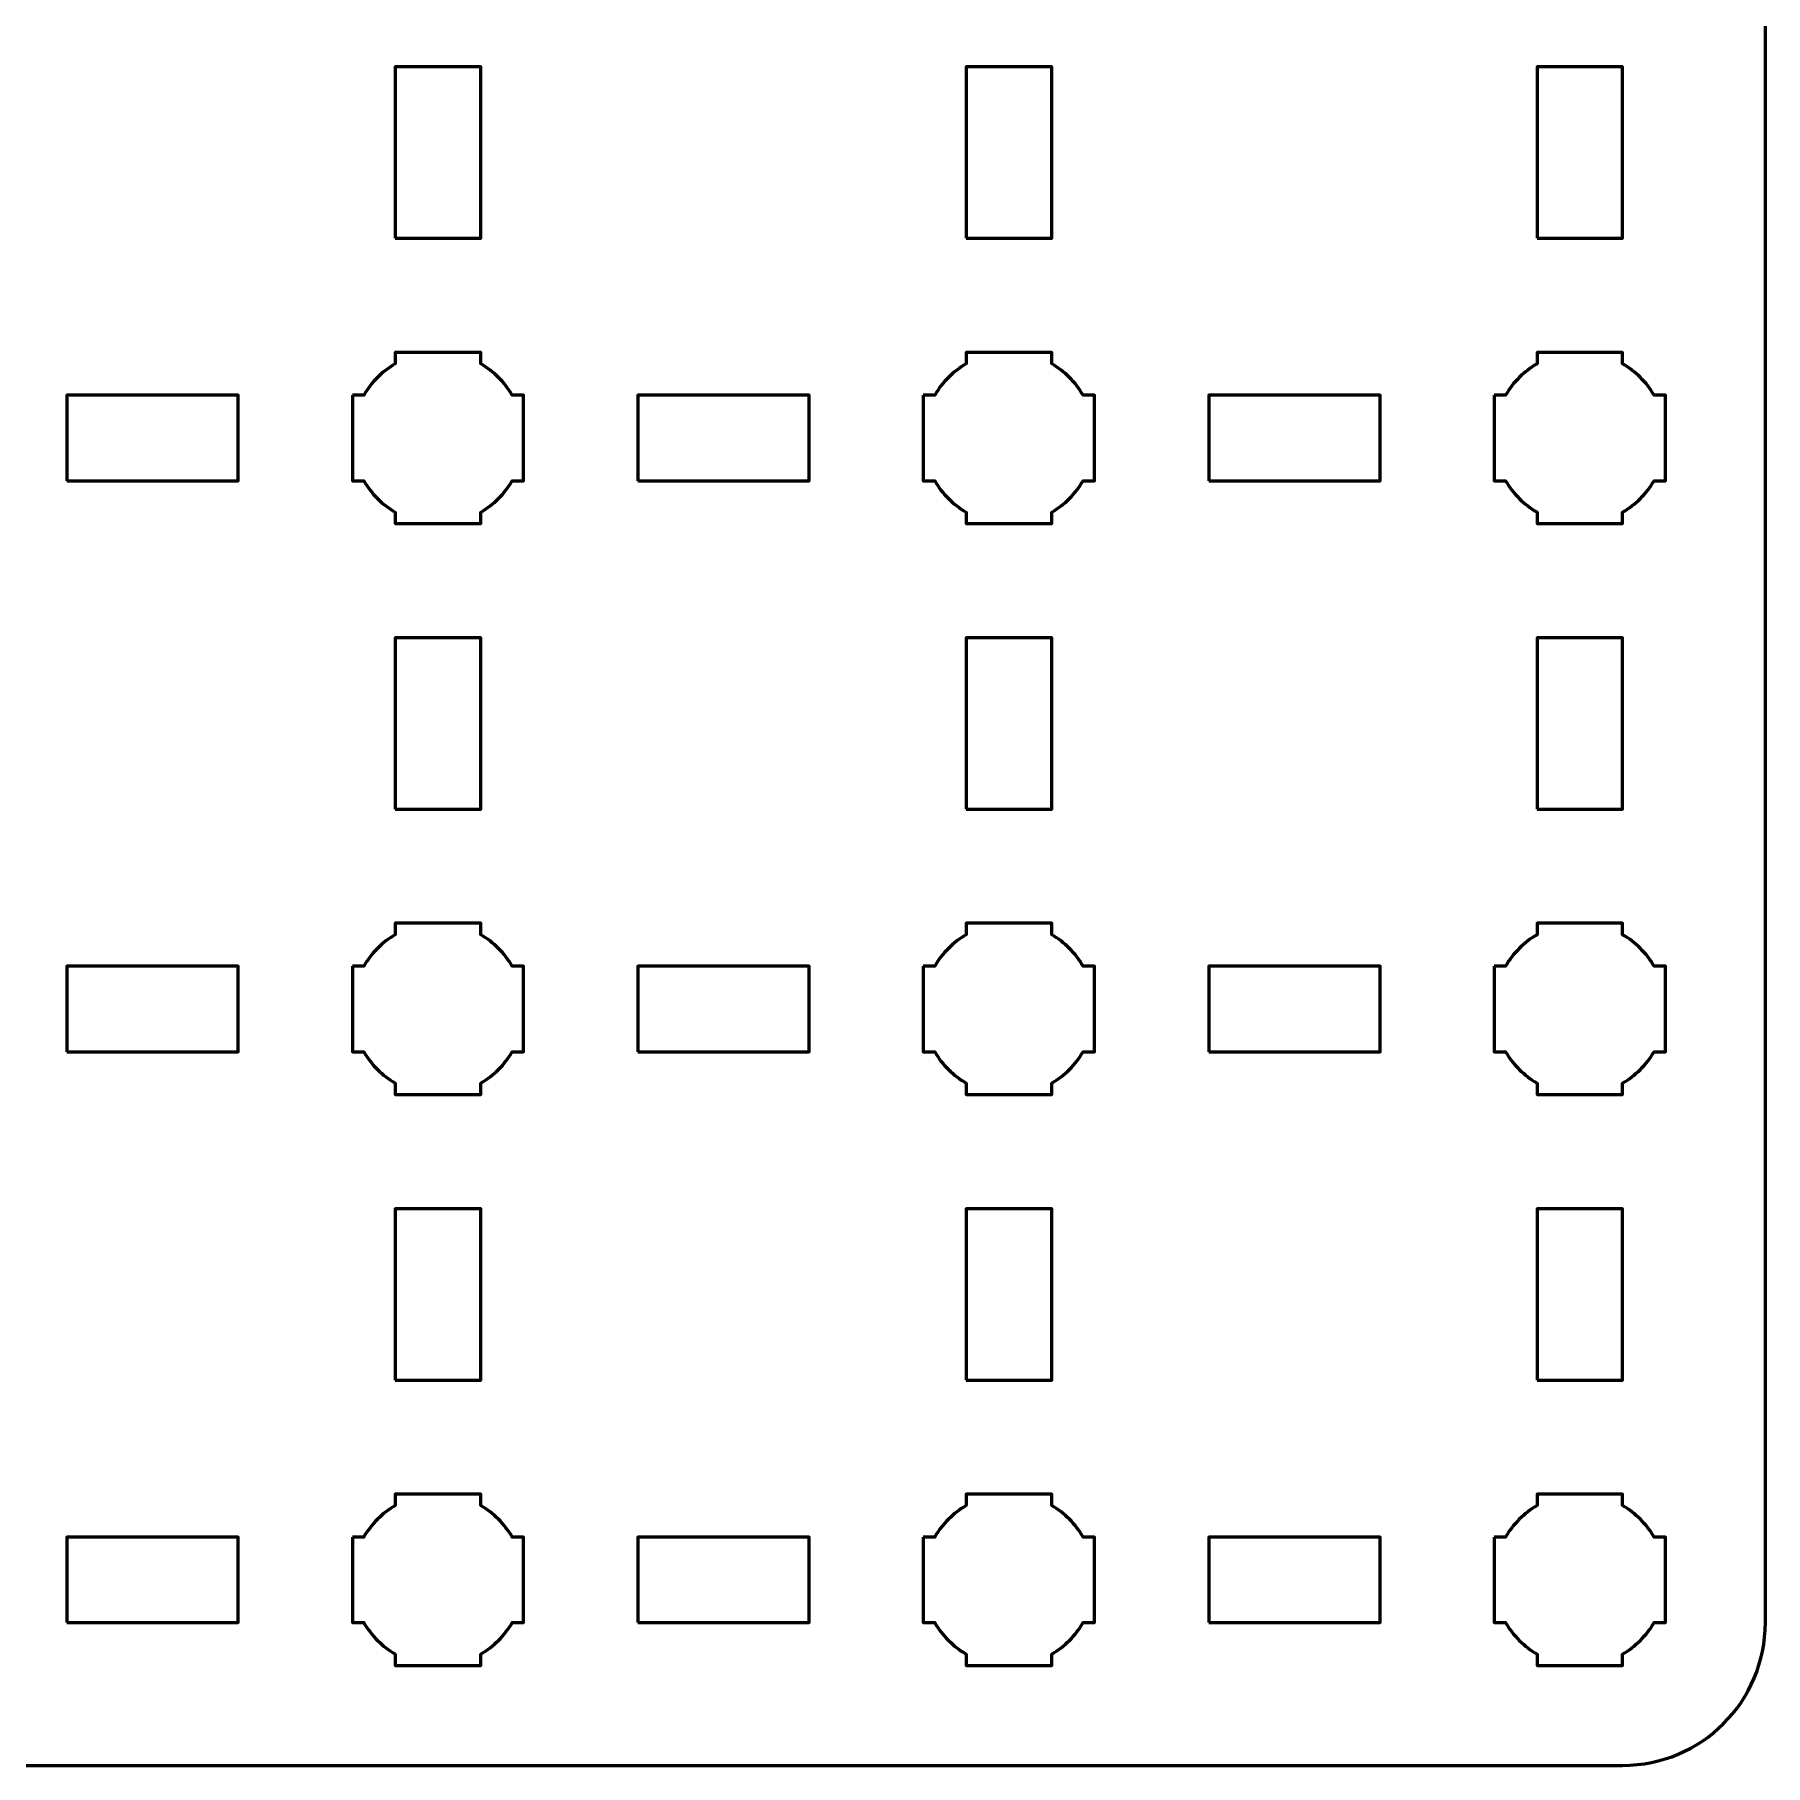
# Model space of a CAD drawing. Header units: centimetres. Extents: x -16.1 to -4.8, y -20.5 to -9.2.
# Drawn here: x -10.91 to -4.85, y -20.5 to -14.44 of the extents above; entities that cross this region are included whole.
import ezdxf

# ---------------------------------------------------------------- set-up
doc = ezdxf.new("R2010")
doc.units = ezdxf.units.CM
doc.header["$MEASUREMENT"] = 0
doc.layers.add('Layer 1', color=7, linetype='Continuous')

msp = doc.modelspace()

# ---------------------------------------------------------------- linework, layer by layer
at = {"layer": 'Layer 1', "lineweight": 53}
for points in [[(-9.65, -15.15), (-9.35, -15.15), (-9.35, -14.55), (-9.65, -14.55), (-9.65, -15.15)], [(-7.65, -15.15), (-7.35, -15.15), (-7.35, -14.55), (-7.65, -14.55), (-7.65, -15.15)], [(-5.65, -15.15), (-5.35, -15.15), (-5.35, -14.55), (-5.65, -14.55), (-5.65, -15.15)], [(-10.8, -16), (-10.2, -16), (-10.2, -15.7), (-10.8, -15.7), (-10.8, -16)], [(-8.8, -16), (-8.2, -16), (-8.2, -15.7), (-8.8, -15.7), (-8.8, -16)], [(-6.8, -16), (-6.2, -16), (-6.2, -15.7), (-6.8, -15.7), (-6.8, -16)], [(-9.65, -17.15), (-9.35, -17.15), (-9.35, -16.55), (-9.65, -16.55), (-9.65, -17.15)], [(-7.65, -17.15), (-7.35, -17.15), (-7.35, -16.55), (-7.65, -16.55), (-7.65, -17.15)], [(-5.65, -17.15), (-5.35, -17.15), (-5.35, -16.55), (-5.65, -16.55), (-5.65, -17.15)], [(-10.8, -18), (-10.2, -18), (-10.2, -17.7), (-10.8, -17.7), (-10.8, -18)], [(-8.8, -18), (-8.2, -18), (-8.2, -17.7), (-8.8, -17.7), (-8.8, -18)], [(-6.8, -18), (-6.2, -18), (-6.2, -17.7), (-6.8, -17.7), (-6.8, -18)], [(-9.65, -19.15), (-9.35, -19.15), (-9.35, -18.55), (-9.65, -18.55), (-9.65, -19.15)], [(-7.65, -19.15), (-7.35, -19.15), (-7.35, -18.55), (-7.65, -18.55), (-7.65, -19.15)], [(-5.65, -19.15), (-5.35, -19.15), (-5.35, -18.55), (-5.65, -18.55), (-5.65, -19.15)], [(-10.8, -20), (-10.2, -20), (-10.2, -19.7), (-10.8, -19.7), (-10.8, -20)], [(-8.8, -20), (-8.2, -20), (-8.2, -19.7), (-8.8, -19.7), (-8.8, -20)], [(-6.8, -20), (-6.2, -20), (-6.2, -19.7), (-6.8, -19.7), (-6.8, -20)]]:
    msp.add_lwpolyline(points, close=True, dxfattribs=at)
for points, knots in [([(-16.15, -20), (-16.15, -20), (-16.15, -9.7), (-16.15, -9.7), (-16.15, -9.7), (-16.15, -9.42391), (-15.92609, -9.2), (-15.65, -9.2), (-15.65, -9.2), (-15.65, -9.2), (-5.35, -9.2), (-5.35, -9.2), (-5.35, -9.2), (-5.07391, -9.2), (-4.85, -9.42391), (-4.85, -9.7), (-4.85, -9.7), (-4.85, -9.7), (-4.85, -20), (-4.85, -20), (-4.85, -20), (-4.85, -20.27609), (-5.07391, -20.5), (-5.35, -20.5), (-5.35, -20.5), (-5.35, -20.5), (-15.65, -20.5), (-15.65, -20.5), (-15.65, -20.5), (-15.92609, -20.5), (-16.15, -20.27609), (-16.15, -20)], [0, 0, 0, 0, 0.125, 0.125, 0.125, 0.125, 0.25, 0.25, 0.25, 0.25, 0.375, 0.375, 0.375, 0.375, 0.5, 0.5, 0.5, 0.5, 0.625, 0.625, 0.625, 0.625, 0.75, 0.75, 0.75, 0.75, 0.875, 0.875, 0.875, 0.875, 1, 1, 1, 1]), ([(-9.8, -15.7), (-9.8, -15.7), (-9.75985, -15.7), (-9.75985, -15.7), (-9.75985, -15.7), (-9.7335, -15.65447), (-9.69553, -15.6165), (-9.65, -15.59015), (-9.65, -15.59015), (-9.65, -15.59015), (-9.65, -15.55), (-9.65, -15.55), (-9.65, -15.55), (-9.65, -15.55), (-9.5, -15.55), (-9.5, -15.55), (-9.5, -15.55), (-9.5, -15.55), (-9.35, -15.55), (-9.35, -15.55), (-9.35, -15.55), (-9.35, -15.55), (-9.35, -15.59015), (-9.35, -15.59015), (-9.35, -15.59015), (-9.30447, -15.6165), (-9.2665, -15.65447), (-9.24015, -15.7), (-9.24015, -15.7), (-9.24015, -15.7), (-9.2, -15.7), (-9.2, -15.7), (-9.2, -15.7), (-9.2, -15.7), (-9.2, -15.85), (-9.2, -15.85), (-9.2, -15.85), (-9.2, -15.85), (-9.2, -16), (-9.2, -16), (-9.2, -16), (-9.2, -16), (-9.24015, -16), (-9.24015, -16), (-9.24015, -16), (-9.2665, -16.04553), (-9.30447, -16.0835), (-9.35, -16.10985), (-9.35, -16.10985), (-9.35, -16.10985), (-9.35, -16.15), (-9.35, -16.15), (-9.35, -16.15), (-9.35, -16.15), (-9.5, -16.15), (-9.5, -16.15), (-9.5, -16.15), (-9.5, -16.15), (-9.65, -16.15), (-9.65, -16.15), (-9.65, -16.15), (-9.65, -16.15), (-9.65, -16.10985), (-9.65, -16.10985), (-9.65, -16.10985), (-9.69553, -16.0835), (-9.7335, -16.04553), (-9.75985, -16), (-9.75985, -16), (-9.75985, -16), (-9.8, -16), (-9.8, -16), (-9.8, -16), (-9.8, -16), (-9.8, -15.85), (-9.8, -15.85), (-9.8, -15.85), (-9.8, -15.85), (-9.8, -15.7), (-9.8, -15.7)], [0, 0, 0, 0, 0.05, 0.05, 0.05, 0.05, 0.1, 0.1, 0.1, 0.1, 0.15, 0.15, 0.15, 0.15, 0.2, 0.2, 0.2, 0.2, 0.25, 0.25, 0.25, 0.25, 0.3, 0.3, 0.3, 0.3, 0.35, 0.35, 0.35, 0.35, 0.4, 0.4, 0.4, 0.4, 0.45, 0.45, 0.45, 0.45, 0.5, 0.5, 0.5, 0.5, 0.55, 0.55, 0.55, 0.55, 0.6, 0.6, 0.6, 0.6, 0.65, 0.65, 0.65, 0.65, 0.7, 0.7, 0.7, 0.7, 0.75, 0.75, 0.75, 0.75, 0.8, 0.8, 0.8, 0.8, 0.85, 0.85, 0.85, 0.85, 0.9, 0.9, 0.9, 0.9, 0.95, 0.95, 0.95, 0.95, 1, 1, 1, 1]), ([(-7.8, -15.7), (-7.8, -15.7), (-7.75985, -15.7), (-7.75985, -15.7), (-7.75985, -15.7), (-7.7335, -15.65447), (-7.69553, -15.6165), (-7.65, -15.59015), (-7.65, -15.59015), (-7.65, -15.59015), (-7.65, -15.55), (-7.65, -15.55), (-7.65, -15.55), (-7.65, -15.55), (-7.5, -15.55), (-7.5, -15.55), (-7.5, -15.55), (-7.5, -15.55), (-7.35, -15.55), (-7.35, -15.55), (-7.35, -15.55), (-7.35, -15.55), (-7.35, -15.59015), (-7.35, -15.59015), (-7.35, -15.59015), (-7.30447, -15.6165), (-7.2665, -15.65447), (-7.24015, -15.7), (-7.24015, -15.7), (-7.24015, -15.7), (-7.2, -15.7), (-7.2, -15.7), (-7.2, -15.7), (-7.2, -15.7), (-7.2, -15.85), (-7.2, -15.85), (-7.2, -15.85), (-7.2, -15.85), (-7.2, -16), (-7.2, -16), (-7.2, -16), (-7.2, -16), (-7.24015, -16), (-7.24015, -16), (-7.24015, -16), (-7.2665, -16.04553), (-7.30447, -16.0835), (-7.35, -16.10985), (-7.35, -16.10985), (-7.35, -16.10985), (-7.35, -16.15), (-7.35, -16.15), (-7.35, -16.15), (-7.35, -16.15), (-7.5, -16.15), (-7.5, -16.15), (-7.5, -16.15), (-7.5, -16.15), (-7.65, -16.15), (-7.65, -16.15), (-7.65, -16.15), (-7.65, -16.15), (-7.65, -16.10985), (-7.65, -16.10985), (-7.65, -16.10985), (-7.69553, -16.0835), (-7.7335, -16.04553), (-7.75985, -16), (-7.75985, -16), (-7.75985, -16), (-7.8, -16), (-7.8, -16), (-7.8, -16), (-7.8, -16), (-7.8, -15.85), (-7.8, -15.85), (-7.8, -15.85), (-7.8, -15.85), (-7.8, -15.7), (-7.8, -15.7)], [0, 0, 0, 0, 0.05, 0.05, 0.05, 0.05, 0.1, 0.1, 0.1, 0.1, 0.15, 0.15, 0.15, 0.15, 0.2, 0.2, 0.2, 0.2, 0.25, 0.25, 0.25, 0.25, 0.3, 0.3, 0.3, 0.3, 0.35, 0.35, 0.35, 0.35, 0.4, 0.4, 0.4, 0.4, 0.45, 0.45, 0.45, 0.45, 0.5, 0.5, 0.5, 0.5, 0.55, 0.55, 0.55, 0.55, 0.6, 0.6, 0.6, 0.6, 0.65, 0.65, 0.65, 0.65, 0.7, 0.7, 0.7, 0.7, 0.75, 0.75, 0.75, 0.75, 0.8, 0.8, 0.8, 0.8, 0.85, 0.85, 0.85, 0.85, 0.9, 0.9, 0.9, 0.9, 0.95, 0.95, 0.95, 0.95, 1, 1, 1, 1]), ([(-5.8, -15.7), (-5.8, -15.7), (-5.75985, -15.7), (-5.75985, -15.7), (-5.75985, -15.7), (-5.7335, -15.65447), (-5.69553, -15.6165), (-5.65, -15.59015), (-5.65, -15.59015), (-5.65, -15.59015), (-5.65, -15.55), (-5.65, -15.55), (-5.65, -15.55), (-5.65, -15.55), (-5.5, -15.55), (-5.5, -15.55), (-5.5, -15.55), (-5.5, -15.55), (-5.35, -15.55), (-5.35, -15.55), (-5.35, -15.55), (-5.35, -15.55), (-5.35, -15.59015), (-5.35, -15.59015), (-5.35, -15.59015), (-5.30447, -15.6165), (-5.2665, -15.65447), (-5.24015, -15.7), (-5.24015, -15.7), (-5.24015, -15.7), (-5.2, -15.7), (-5.2, -15.7), (-5.2, -15.7), (-5.2, -15.7), (-5.2, -15.85), (-5.2, -15.85), (-5.2, -15.85), (-5.2, -15.85), (-5.2, -16), (-5.2, -16), (-5.2, -16), (-5.2, -16), (-5.24015, -16), (-5.24015, -16), (-5.24015, -16), (-5.2665, -16.04553), (-5.30447, -16.0835), (-5.35, -16.10985), (-5.35, -16.10985), (-5.35, -16.10985), (-5.35, -16.15), (-5.35, -16.15), (-5.35, -16.15), (-5.35, -16.15), (-5.5, -16.15), (-5.5, -16.15), (-5.5, -16.15), (-5.5, -16.15), (-5.65, -16.15), (-5.65, -16.15), (-5.65, -16.15), (-5.65, -16.15), (-5.65, -16.10985), (-5.65, -16.10985), (-5.65, -16.10985), (-5.69553, -16.0835), (-5.7335, -16.04553), (-5.75985, -16), (-5.75985, -16), (-5.75985, -16), (-5.8, -16), (-5.8, -16), (-5.8, -16), (-5.8, -16), (-5.8, -15.85), (-5.8, -15.85), (-5.8, -15.85), (-5.8, -15.85), (-5.8, -15.7), (-5.8, -15.7)], [0, 0, 0, 0, 0.05, 0.05, 0.05, 0.05, 0.1, 0.1, 0.1, 0.1, 0.15, 0.15, 0.15, 0.15, 0.2, 0.2, 0.2, 0.2, 0.25, 0.25, 0.25, 0.25, 0.3, 0.3, 0.3, 0.3, 0.35, 0.35, 0.35, 0.35, 0.4, 0.4, 0.4, 0.4, 0.45, 0.45, 0.45, 0.45, 0.5, 0.5, 0.5, 0.5, 0.55, 0.55, 0.55, 0.55, 0.6, 0.6, 0.6, 0.6, 0.65, 0.65, 0.65, 0.65, 0.7, 0.7, 0.7, 0.7, 0.75, 0.75, 0.75, 0.75, 0.8, 0.8, 0.8, 0.8, 0.85, 0.85, 0.85, 0.85, 0.9, 0.9, 0.9, 0.9, 0.95, 0.95, 0.95, 0.95, 1, 1, 1, 1]), ([(-9.8, -17.7), (-9.8, -17.7), (-9.75985, -17.7), (-9.75985, -17.7), (-9.75985, -17.7), (-9.7335, -17.65447), (-9.69553, -17.6165), (-9.65, -17.59015), (-9.65, -17.59015), (-9.65, -17.59015), (-9.65, -17.55), (-9.65, -17.55), (-9.65, -17.55), (-9.65, -17.55), (-9.5, -17.55), (-9.5, -17.55), (-9.5, -17.55), (-9.5, -17.55), (-9.35, -17.55), (-9.35, -17.55), (-9.35, -17.55), (-9.35, -17.55), (-9.35, -17.59015), (-9.35, -17.59015), (-9.35, -17.59015), (-9.30447, -17.6165), (-9.2665, -17.65447), (-9.24015, -17.7), (-9.24015, -17.7), (-9.24015, -17.7), (-9.2, -17.7), (-9.2, -17.7), (-9.2, -17.7), (-9.2, -17.7), (-9.2, -17.85), (-9.2, -17.85), (-9.2, -17.85), (-9.2, -17.85), (-9.2, -18), (-9.2, -18), (-9.2, -18), (-9.2, -18), (-9.24015, -18), (-9.24015, -18), (-9.24015, -18), (-9.2665, -18.04553), (-9.30447, -18.0835), (-9.35, -18.10985), (-9.35, -18.10985), (-9.35, -18.10985), (-9.35, -18.15), (-9.35, -18.15), (-9.35, -18.15), (-9.35, -18.15), (-9.5, -18.15), (-9.5, -18.15), (-9.5, -18.15), (-9.5, -18.15), (-9.65, -18.15), (-9.65, -18.15), (-9.65, -18.15), (-9.65, -18.15), (-9.65, -18.10985), (-9.65, -18.10985), (-9.65, -18.10985), (-9.69553, -18.0835), (-9.7335, -18.04553), (-9.75985, -18), (-9.75985, -18), (-9.75985, -18), (-9.8, -18), (-9.8, -18), (-9.8, -18), (-9.8, -18), (-9.8, -17.85), (-9.8, -17.85), (-9.8, -17.85), (-9.8, -17.85), (-9.8, -17.7), (-9.8, -17.7)], [0, 0, 0, 0, 0.05, 0.05, 0.05, 0.05, 0.1, 0.1, 0.1, 0.1, 0.15, 0.15, 0.15, 0.15, 0.2, 0.2, 0.2, 0.2, 0.25, 0.25, 0.25, 0.25, 0.3, 0.3, 0.3, 0.3, 0.35, 0.35, 0.35, 0.35, 0.4, 0.4, 0.4, 0.4, 0.45, 0.45, 0.45, 0.45, 0.5, 0.5, 0.5, 0.5, 0.55, 0.55, 0.55, 0.55, 0.6, 0.6, 0.6, 0.6, 0.65, 0.65, 0.65, 0.65, 0.7, 0.7, 0.7, 0.7, 0.75, 0.75, 0.75, 0.75, 0.8, 0.8, 0.8, 0.8, 0.85, 0.85, 0.85, 0.85, 0.9, 0.9, 0.9, 0.9, 0.95, 0.95, 0.95, 0.95, 1, 1, 1, 1]), ([(-7.8, -17.7), (-7.8, -17.7), (-7.75985, -17.7), (-7.75985, -17.7), (-7.75985, -17.7), (-7.7335, -17.65447), (-7.69553, -17.6165), (-7.65, -17.59015), (-7.65, -17.59015), (-7.65, -17.59015), (-7.65, -17.55), (-7.65, -17.55), (-7.65, -17.55), (-7.65, -17.55), (-7.5, -17.55), (-7.5, -17.55), (-7.5, -17.55), (-7.5, -17.55), (-7.35, -17.55), (-7.35, -17.55), (-7.35, -17.55), (-7.35, -17.55), (-7.35, -17.59015), (-7.35, -17.59015), (-7.35, -17.59015), (-7.30447, -17.6165), (-7.2665, -17.65447), (-7.24015, -17.7), (-7.24015, -17.7), (-7.24015, -17.7), (-7.2, -17.7), (-7.2, -17.7), (-7.2, -17.7), (-7.2, -17.7), (-7.2, -17.85), (-7.2, -17.85), (-7.2, -17.85), (-7.2, -17.85), (-7.2, -18), (-7.2, -18), (-7.2, -18), (-7.2, -18), (-7.24015, -18), (-7.24015, -18), (-7.24015, -18), (-7.2665, -18.04553), (-7.30447, -18.0835), (-7.35, -18.10985), (-7.35, -18.10985), (-7.35, -18.10985), (-7.35, -18.15), (-7.35, -18.15), (-7.35, -18.15), (-7.35, -18.15), (-7.5, -18.15), (-7.5, -18.15), (-7.5, -18.15), (-7.5, -18.15), (-7.65, -18.15), (-7.65, -18.15), (-7.65, -18.15), (-7.65, -18.15), (-7.65, -18.10985), (-7.65, -18.10985), (-7.65, -18.10985), (-7.69553, -18.0835), (-7.7335, -18.04553), (-7.75985, -18), (-7.75985, -18), (-7.75985, -18), (-7.8, -18), (-7.8, -18), (-7.8, -18), (-7.8, -18), (-7.8, -17.85), (-7.8, -17.85), (-7.8, -17.85), (-7.8, -17.85), (-7.8, -17.7), (-7.8, -17.7)], [0, 0, 0, 0, 0.05, 0.05, 0.05, 0.05, 0.1, 0.1, 0.1, 0.1, 0.15, 0.15, 0.15, 0.15, 0.2, 0.2, 0.2, 0.2, 0.25, 0.25, 0.25, 0.25, 0.3, 0.3, 0.3, 0.3, 0.35, 0.35, 0.35, 0.35, 0.4, 0.4, 0.4, 0.4, 0.45, 0.45, 0.45, 0.45, 0.5, 0.5, 0.5, 0.5, 0.55, 0.55, 0.55, 0.55, 0.6, 0.6, 0.6, 0.6, 0.65, 0.65, 0.65, 0.65, 0.7, 0.7, 0.7, 0.7, 0.75, 0.75, 0.75, 0.75, 0.8, 0.8, 0.8, 0.8, 0.85, 0.85, 0.85, 0.85, 0.9, 0.9, 0.9, 0.9, 0.95, 0.95, 0.95, 0.95, 1, 1, 1, 1]), ([(-5.8, -17.7), (-5.8, -17.7), (-5.75985, -17.7), (-5.75985, -17.7), (-5.75985, -17.7), (-5.7335, -17.65447), (-5.69553, -17.6165), (-5.65, -17.59015), (-5.65, -17.59015), (-5.65, -17.59015), (-5.65, -17.55), (-5.65, -17.55), (-5.65, -17.55), (-5.65, -17.55), (-5.5, -17.55), (-5.5, -17.55), (-5.5, -17.55), (-5.5, -17.55), (-5.35, -17.55), (-5.35, -17.55), (-5.35, -17.55), (-5.35, -17.55), (-5.35, -17.59015), (-5.35, -17.59015), (-5.35, -17.59015), (-5.30447, -17.6165), (-5.2665, -17.65447), (-5.24015, -17.7), (-5.24015, -17.7), (-5.24015, -17.7), (-5.2, -17.7), (-5.2, -17.7), (-5.2, -17.7), (-5.2, -17.7), (-5.2, -17.85), (-5.2, -17.85), (-5.2, -17.85), (-5.2, -17.85), (-5.2, -18), (-5.2, -18), (-5.2, -18), (-5.2, -18), (-5.24015, -18), (-5.24015, -18), (-5.24015, -18), (-5.2665, -18.04553), (-5.30447, -18.0835), (-5.35, -18.10985), (-5.35, -18.10985), (-5.35, -18.10985), (-5.35, -18.15), (-5.35, -18.15), (-5.35, -18.15), (-5.35, -18.15), (-5.5, -18.15), (-5.5, -18.15), (-5.5, -18.15), (-5.5, -18.15), (-5.65, -18.15), (-5.65, -18.15), (-5.65, -18.15), (-5.65, -18.15), (-5.65, -18.10985), (-5.65, -18.10985), (-5.65, -18.10985), (-5.69553, -18.0835), (-5.7335, -18.04553), (-5.75985, -18), (-5.75985, -18), (-5.75985, -18), (-5.8, -18), (-5.8, -18), (-5.8, -18), (-5.8, -18), (-5.8, -17.85), (-5.8, -17.85), (-5.8, -17.85), (-5.8, -17.85), (-5.8, -17.7), (-5.8, -17.7)], [0, 0, 0, 0, 0.05, 0.05, 0.05, 0.05, 0.1, 0.1, 0.1, 0.1, 0.15, 0.15, 0.15, 0.15, 0.2, 0.2, 0.2, 0.2, 0.25, 0.25, 0.25, 0.25, 0.3, 0.3, 0.3, 0.3, 0.35, 0.35, 0.35, 0.35, 0.4, 0.4, 0.4, 0.4, 0.45, 0.45, 0.45, 0.45, 0.5, 0.5, 0.5, 0.5, 0.55, 0.55, 0.55, 0.55, 0.6, 0.6, 0.6, 0.6, 0.65, 0.65, 0.65, 0.65, 0.7, 0.7, 0.7, 0.7, 0.75, 0.75, 0.75, 0.75, 0.8, 0.8, 0.8, 0.8, 0.85, 0.85, 0.85, 0.85, 0.9, 0.9, 0.9, 0.9, 0.95, 0.95, 0.95, 0.95, 1, 1, 1, 1]), ([(-9.8, -19.7), (-9.8, -19.7), (-9.75985, -19.7), (-9.75985, -19.7), (-9.75985, -19.7), (-9.7335, -19.65447), (-9.69553, -19.6165), (-9.65, -19.59015), (-9.65, -19.59015), (-9.65, -19.59015), (-9.65, -19.55), (-9.65, -19.55), (-9.65, -19.55), (-9.65, -19.55), (-9.5, -19.55), (-9.5, -19.55), (-9.5, -19.55), (-9.5, -19.55), (-9.35, -19.55), (-9.35, -19.55), (-9.35, -19.55), (-9.35, -19.55), (-9.35, -19.59015), (-9.35, -19.59015), (-9.35, -19.59015), (-9.30447, -19.6165), (-9.2665, -19.65447), (-9.24015, -19.7), (-9.24015, -19.7), (-9.24015, -19.7), (-9.2, -19.7), (-9.2, -19.7), (-9.2, -19.7), (-9.2, -19.7), (-9.2, -19.85), (-9.2, -19.85), (-9.2, -19.85), (-9.2, -19.85), (-9.2, -20), (-9.2, -20), (-9.2, -20), (-9.2, -20), (-9.24015, -20), (-9.24015, -20), (-9.24015, -20), (-9.2665, -20.04553), (-9.30447, -20.0835), (-9.35, -20.10985), (-9.35, -20.10985), (-9.35, -20.10985), (-9.35, -20.15), (-9.35, -20.15), (-9.35, -20.15), (-9.35, -20.15), (-9.5, -20.15), (-9.5, -20.15), (-9.5, -20.15), (-9.5, -20.15), (-9.65, -20.15), (-9.65, -20.15), (-9.65, -20.15), (-9.65, -20.15), (-9.65, -20.10985), (-9.65, -20.10985), (-9.65, -20.10985), (-9.69553, -20.0835), (-9.7335, -20.04553), (-9.75985, -20), (-9.75985, -20), (-9.75985, -20), (-9.8, -20), (-9.8, -20), (-9.8, -20), (-9.8, -20), (-9.8, -19.85), (-9.8, -19.85), (-9.8, -19.85), (-9.8, -19.85), (-9.8, -19.7), (-9.8, -19.7)], [0, 0, 0, 0, 0.05, 0.05, 0.05, 0.05, 0.1, 0.1, 0.1, 0.1, 0.15, 0.15, 0.15, 0.15, 0.2, 0.2, 0.2, 0.2, 0.25, 0.25, 0.25, 0.25, 0.3, 0.3, 0.3, 0.3, 0.35, 0.35, 0.35, 0.35, 0.4, 0.4, 0.4, 0.4, 0.45, 0.45, 0.45, 0.45, 0.5, 0.5, 0.5, 0.5, 0.55, 0.55, 0.55, 0.55, 0.6, 0.6, 0.6, 0.6, 0.65, 0.65, 0.65, 0.65, 0.7, 0.7, 0.7, 0.7, 0.75, 0.75, 0.75, 0.75, 0.8, 0.8, 0.8, 0.8, 0.85, 0.85, 0.85, 0.85, 0.9, 0.9, 0.9, 0.9, 0.95, 0.95, 0.95, 0.95, 1, 1, 1, 1]), ([(-7.8, -19.7), (-7.8, -19.7), (-7.75985, -19.7), (-7.75985, -19.7), (-7.75985, -19.7), (-7.7335, -19.65447), (-7.69553, -19.6165), (-7.65, -19.59015), (-7.65, -19.59015), (-7.65, -19.59015), (-7.65, -19.55), (-7.65, -19.55), (-7.65, -19.55), (-7.65, -19.55), (-7.5, -19.55), (-7.5, -19.55), (-7.5, -19.55), (-7.5, -19.55), (-7.35, -19.55), (-7.35, -19.55), (-7.35, -19.55), (-7.35, -19.55), (-7.35, -19.59015), (-7.35, -19.59015), (-7.35, -19.59015), (-7.30447, -19.6165), (-7.2665, -19.65447), (-7.24015, -19.7), (-7.24015, -19.7), (-7.24015, -19.7), (-7.2, -19.7), (-7.2, -19.7), (-7.2, -19.7), (-7.2, -19.7), (-7.2, -19.85), (-7.2, -19.85), (-7.2, -19.85), (-7.2, -19.85), (-7.2, -20), (-7.2, -20), (-7.2, -20), (-7.2, -20), (-7.24015, -20), (-7.24015, -20), (-7.24015, -20), (-7.2665, -20.04553), (-7.30447, -20.0835), (-7.35, -20.10985), (-7.35, -20.10985), (-7.35, -20.10985), (-7.35, -20.15), (-7.35, -20.15), (-7.35, -20.15), (-7.35, -20.15), (-7.5, -20.15), (-7.5, -20.15), (-7.5, -20.15), (-7.5, -20.15), (-7.65, -20.15), (-7.65, -20.15), (-7.65, -20.15), (-7.65, -20.15), (-7.65, -20.10985), (-7.65, -20.10985), (-7.65, -20.10985), (-7.69553, -20.0835), (-7.7335, -20.04553), (-7.75985, -20), (-7.75985, -20), (-7.75985, -20), (-7.8, -20), (-7.8, -20), (-7.8, -20), (-7.8, -20), (-7.8, -19.85), (-7.8, -19.85), (-7.8, -19.85), (-7.8, -19.85), (-7.8, -19.7), (-7.8, -19.7)], [0, 0, 0, 0, 0.05, 0.05, 0.05, 0.05, 0.1, 0.1, 0.1, 0.1, 0.15, 0.15, 0.15, 0.15, 0.2, 0.2, 0.2, 0.2, 0.25, 0.25, 0.25, 0.25, 0.3, 0.3, 0.3, 0.3, 0.35, 0.35, 0.35, 0.35, 0.4, 0.4, 0.4, 0.4, 0.45, 0.45, 0.45, 0.45, 0.5, 0.5, 0.5, 0.5, 0.55, 0.55, 0.55, 0.55, 0.6, 0.6, 0.6, 0.6, 0.65, 0.65, 0.65, 0.65, 0.7, 0.7, 0.7, 0.7, 0.75, 0.75, 0.75, 0.75, 0.8, 0.8, 0.8, 0.8, 0.85, 0.85, 0.85, 0.85, 0.9, 0.9, 0.9, 0.9, 0.95, 0.95, 0.95, 0.95, 1, 1, 1, 1]), ([(-5.8, -19.7), (-5.8, -19.7), (-5.75985, -19.7), (-5.75985, -19.7), (-5.75985, -19.7), (-5.7335, -19.65447), (-5.69553, -19.6165), (-5.65, -19.59015), (-5.65, -19.59015), (-5.65, -19.59015), (-5.65, -19.55), (-5.65, -19.55), (-5.65, -19.55), (-5.65, -19.55), (-5.5, -19.55), (-5.5, -19.55), (-5.5, -19.55), (-5.5, -19.55), (-5.35, -19.55), (-5.35, -19.55), (-5.35, -19.55), (-5.35, -19.55), (-5.35, -19.59015), (-5.35, -19.59015), (-5.35, -19.59015), (-5.30447, -19.6165), (-5.2665, -19.65447), (-5.24015, -19.7), (-5.24015, -19.7), (-5.24015, -19.7), (-5.2, -19.7), (-5.2, -19.7), (-5.2, -19.7), (-5.2, -19.7), (-5.2, -19.85), (-5.2, -19.85), (-5.2, -19.85), (-5.2, -19.85), (-5.2, -20), (-5.2, -20), (-5.2, -20), (-5.2, -20), (-5.24015, -20), (-5.24015, -20), (-5.24015, -20), (-5.2665, -20.04553), (-5.30447, -20.0835), (-5.35, -20.10985), (-5.35, -20.10985), (-5.35, -20.10985), (-5.35, -20.15), (-5.35, -20.15), (-5.35, -20.15), (-5.35, -20.15), (-5.5, -20.15), (-5.5, -20.15), (-5.5, -20.15), (-5.5, -20.15), (-5.65, -20.15), (-5.65, -20.15), (-5.65, -20.15), (-5.65, -20.15), (-5.65, -20.10985), (-5.65, -20.10985), (-5.65, -20.10985), (-5.69553, -20.0835), (-5.7335, -20.04553), (-5.75985, -20), (-5.75985, -20), (-5.75985, -20), (-5.8, -20), (-5.8, -20), (-5.8, -20), (-5.8, -20), (-5.8, -19.85), (-5.8, -19.85), (-5.8, -19.85), (-5.8, -19.85), (-5.8, -19.7), (-5.8, -19.7)], [0, 0, 0, 0, 0.05, 0.05, 0.05, 0.05, 0.1, 0.1, 0.1, 0.1, 0.15, 0.15, 0.15, 0.15, 0.2, 0.2, 0.2, 0.2, 0.25, 0.25, 0.25, 0.25, 0.3, 0.3, 0.3, 0.3, 0.35, 0.35, 0.35, 0.35, 0.4, 0.4, 0.4, 0.4, 0.45, 0.45, 0.45, 0.45, 0.5, 0.5, 0.5, 0.5, 0.55, 0.55, 0.55, 0.55, 0.6, 0.6, 0.6, 0.6, 0.65, 0.65, 0.65, 0.65, 0.7, 0.7, 0.7, 0.7, 0.75, 0.75, 0.75, 0.75, 0.8, 0.8, 0.8, 0.8, 0.85, 0.85, 0.85, 0.85, 0.9, 0.9, 0.9, 0.9, 0.95, 0.95, 0.95, 0.95, 1, 1, 1, 1])]:
    msp.add_open_spline(points, degree=3, knots=knots, dxfattribs=at)

doc.saveas('drawing.dxf')
